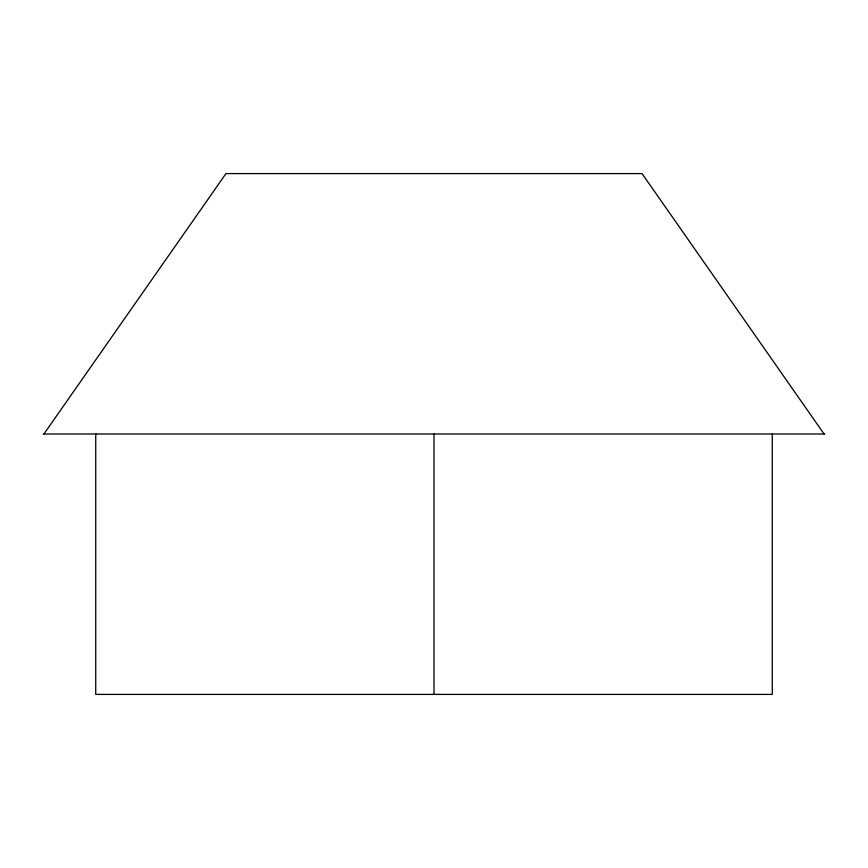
<?xml version="1.0" encoding="UTF-8"?>
<svg xmlns="http://www.w3.org/2000/svg" width="868" height="868" viewBox="0 0 868 868"><rect width="100%" height="100%" fill="white"/><g stroke="black" fill="none" stroke-linecap="round" stroke-linejoin="round"><path stroke-width="1.3" d="M43.921 434L225.962 173.6L642.038 173.6L824.079 434M43.4 434L824.6 434M772.27 434L772.27 694.4L95.73 694.4L95.73 434M434 434L434 694.4"/></g></svg>
